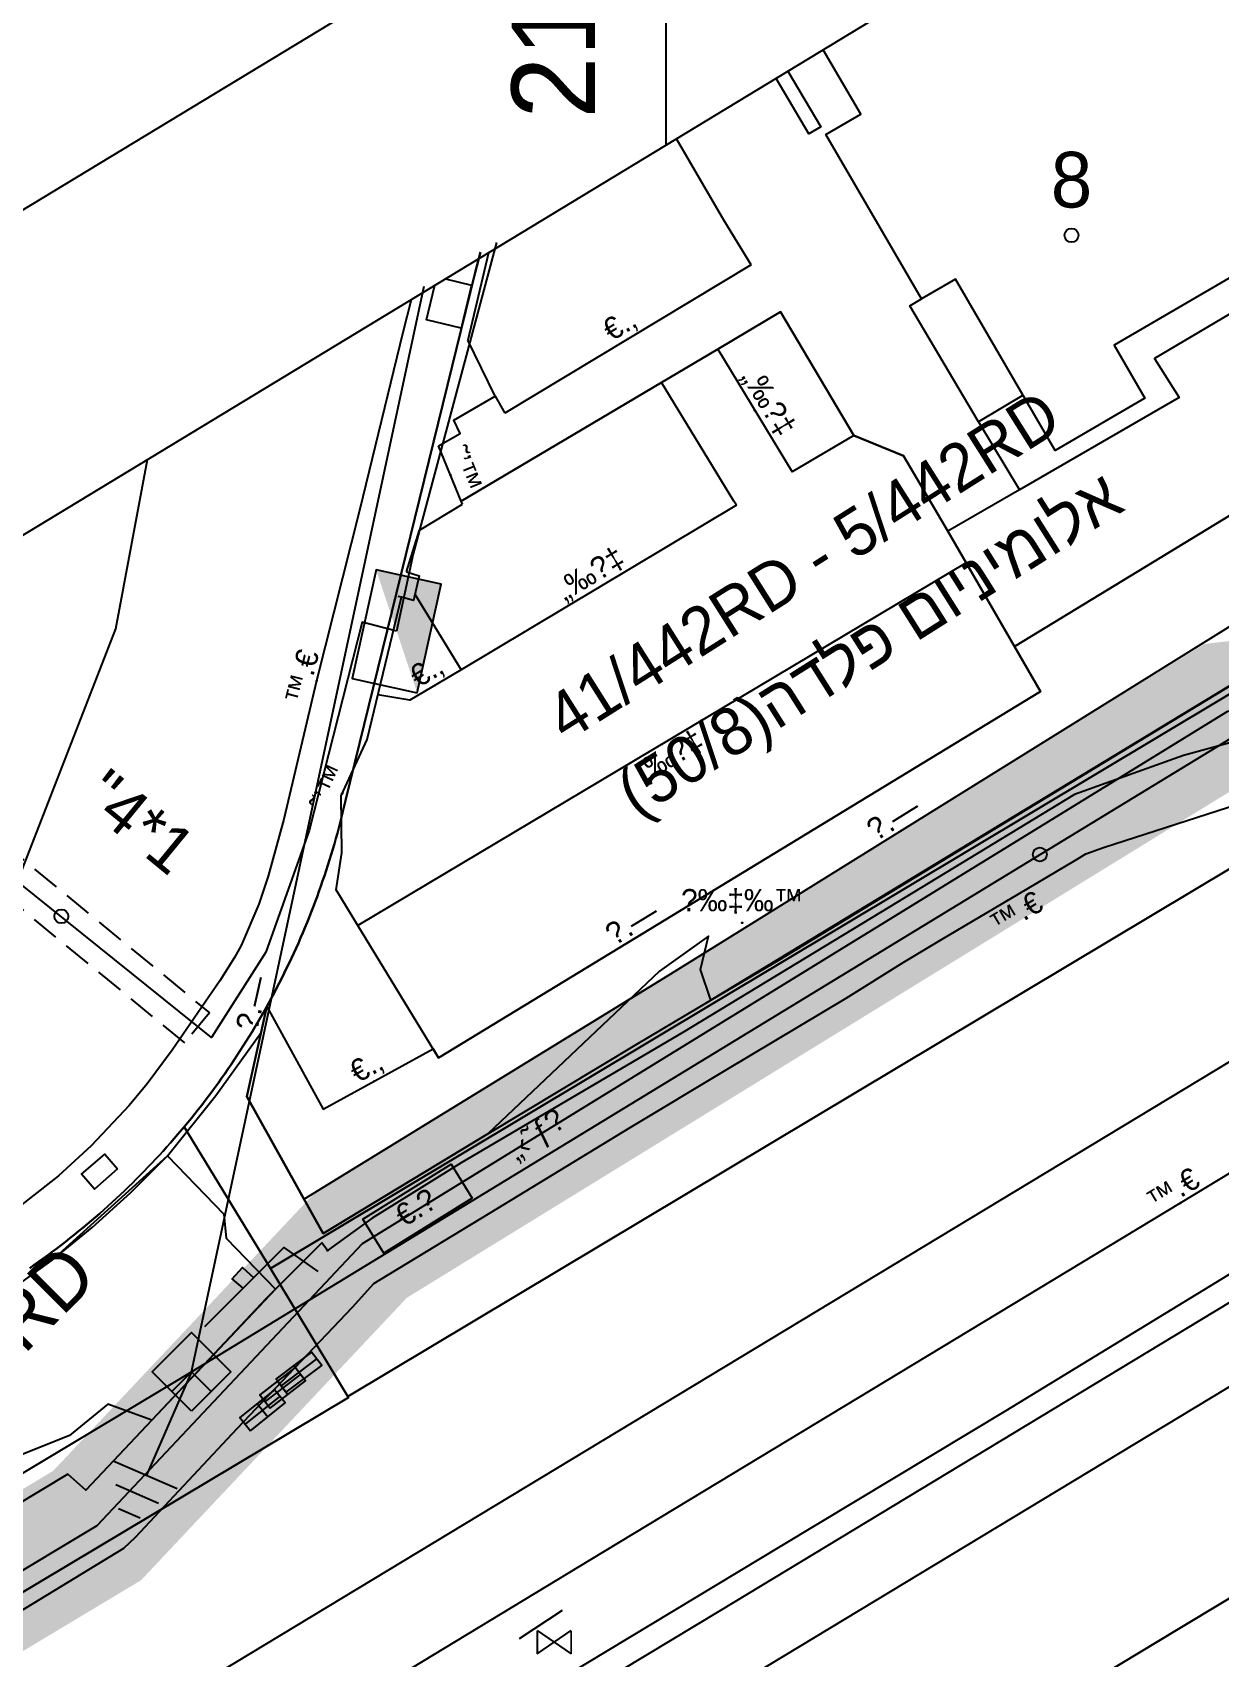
# Model space of a CAD drawing. Header units: metres. Extents: x 218299 to 220222, y 572714 to 574340.
# Drawn here: x 219477.2 to 219519.9, y 574087.9 to 574146.3 of the extents above; entities that cross this region are included whole.
import ezdxf
from ezdxf.enums import TextEntityAlignment as Align

# ---------------------------------------------------------------- set-up
doc = ezdxf.new("R2010")
doc.units = ezdxf.units.M
doc.header["$MEASUREMENT"] = 0
doc.linetypes.add('DASH15', pattern=[1.5, 1, -0.5])
for name, color, linetype in [('1201', 7, 'Continuous'), ('1202', 7, 'Continuous'), ('1601', 44, 'LANDBORDER'), ('1602', 44, 'Continuous'), ('1603', 44, 'Continuous'), ('6011', 10, 'Continuous'), ('6082', 1, 'CABLEUNDPROPOSE03'), ('6151', 102, 'CABLEUNDEXIST03'), ('6261', 7, 'Continuous'), ('6371', 7, 'Continuous'), ('6522', 1, 'Continuous'), ('6561', 7, 'Continuous'), ('6701', 7, 'DASH15'), ('6902', 1, 'Continuous'), ('6916', 7, 'Continuous'), ('A_POINTS', 2, 'Continuous'), ('M2200', 253, 'Continuous'), ('M2211', 253, 'Continuous'), ('M2401', 7, 'Continuous'), ('M2404', 7, 'Continuous'), ('M2407', 253, 'Continuous'), ('M2408', 253, 'Continuous'), ('M2420', 253, 'Continuous'), ('M2430', 253, 'Continuous'), ('m2511', 253, 'Continuous'), ('M2601', 253, 'Continuous'), ('M2602', 253, 'Continuous'), ('M2605', 253, 'Continuous'), ('M2612', 253, 'Continuous'), ('M2802', 253, 'Continuous'), ('M2809', 253, 'Continuous'), ('M4609', 253, 'Continuous'), ('M4903', 253, 'Continuous'), ('M5250', 253, 'Continuous'), ('PLTMarker', 51, 'Continuous')]:
    doc.layers.add(name, color=color, linetype=linetype)
doc.styles.add('HEBTXT', font='HEBTXT')
doc.styles.add('MAVAT_HEBTXT', font='HEBTXT')
doc.linetypes.add('CABLEUNDEXIST03', pattern='A,3.5,[222,elecad.shx,S=0.01,R=0,X=0,Y=0],1.5', length=5)
doc.linetypes.add('CABLEUNDPROPOSE03', pattern='A,2,[222,elecad.shx,S=0.01,R=0,X=0,Y=0],2,-1', length=5)
doc.linetypes.add('LANDBORDER', pattern='A,6.25,[208,elecad.shx,S=0.02,R=0,X=-0.6,Y=0],12.5,[208,elecad.shx,S=0.02,R=180,X=0.6,Y=0],6.25', length=25)

# ---------------------------------------------------------------- blocks, each defined once
blk = doc.blocks.new('6261')
blk.add_lwpolyline([(-2, -1.2), (2, -1.2), (2, 1.2), (-2, 1.2)], close=True)
at = {"color": 0}
blk.add_solid([(2, 1.2), (-2, -1.2), (2, -1.2)], dxfattribs=at)
at = {"color": 0, "style": 'HEBTXT'}
blk.add_attdef('PIL_NAME', (2.689, 2.418), '', height=1.7, dxfattribs=at)
at = {"style": 'HEBTXT'}
blk.add_attdef('CAMUT_MONIM', (2.489, 0.218), '', height=1.7, dxfattribs=at)
at = {"color": 0, "style": 'HEBTXT', "flags": 1}
for tag, p in [('TYPE', (2.585, -1.773)), ('MAP_TYPE', (2.689, -3.782))]:
    blk.add_attdef(tag, p, '', height=1.7, dxfattribs=at)
blk = doc.blocks.new('6902')
at = {"layer": 'A_POINTS'}
blk.add_circle((0, 0), 0.25, dxfattribs=at)
at = {"color": 0, "style": 'HEBTXT', "flags": 1}
blk.add_attdef('CODE', (-2.918, 6.399), '', height=1.7, dxfattribs=at)
at = {"color": 0, "style": 'HEBTXT'}
for tag, p in [('PATH', (0.169, 4.708)), ('HTCH', (0.169, 2.708))]:
    blk.add_attdef(tag, text='', height=1.7, dxfattribs=at).set_placement(p, align=Align.MIDDLE_CENTER)
blk = doc.blocks.new('6522')
at = {"color": 0}
for points in [[(0.707, 0.707), (3.55, 3.55), (4.778, 2.689)], [(2.084, 2.082), (1.693, 2.422), (2.067, 2.83), (2.465, 2.465)]]:
    blk.add_lwpolyline(points, dxfattribs=at)
blk.add_solid([(2.083, 2.083), (1.693, 2.422), (2.465, 2.465), (2.067, 2.83)], dxfattribs=at)
at = {"color": 0, "style": 'HEBTXT'}
blk.add_attdef('PLACE', (4.757, 3.899), '', height=1.7, dxfattribs=at)
blk = doc.blocks.new('6371')
at = {"color": 0}
for points in [[(-1, -1), (-1, 1), (1, 1), (1, -1)], [(-1, -1), (-1, 0), (0, 0), (0, -1)]]:
    blk.add_lwpolyline(points, close=True, dxfattribs=at)
blk.add_solid([(-1, -1), (1, -1), (-1, 1), (1, 1)], dxfattribs=at)
at = {"color": 0, "style": 'HEBTXT'}
blk.add_attdef('POLE_NUM', (2, 2), '', height=2, dxfattribs=at)
at = {"color": 0, "style": 'HEBTXT', "flags": 1}
blk.add_attdef('MAP_TYPE', (2.062, -0.532), '', height=2, dxfattribs=at)
blk = doc.blocks.new('6561')
at = {"color": 0}
blk.add_line((0, 0), (-1.62, -3.72), dxfattribs=at)
at = {"color": 0, "flags": 128}
for points in [[(-2.812, -3.202), (-0.519, -4.199)], [(-2.718, -4.061), (-1.185, -4.727)], [(-2.624, -4.919), (-1.851, -5.255)]]:
    blk.add_lwpolyline(points, dxfattribs=at)
at = {"color": 0, "style": 'HEBTXT'}
for tag, p in [('TYPE', (1.691, -1.644)), ('DESC', (1.691, -4.209))]:
    blk.add_attdef(tag, p, '', height=1.5, dxfattribs=at)
blk = doc.blocks.new('1603')
at = {"layer": 'A_POINTS'}
blk.add_circle((0, 0), 0.25, dxfattribs=at)
at = {"color": 0, "style": 'HEBTXT'}
blk.add_attdef('PARCEL_NUM', text='', height=2, dxfattribs=at).set_placement((0, 1), align=Align.CENTER)
at = {"color": 0, "style": 'HEBTXT', "flags": 1}
blk.add_attdef('LOT_NUM', text='', height=2, dxfattribs=at).set_placement((0, -2.5), align=Align.CENTER)
blk = doc.blocks.new('6916')
at = {"layer": 'A_POINTS'}
blk.add_circle((0, 0), 0.25, dxfattribs=at)
at = {"color": 0, "style": 'HEBTXT'}
for tag, p in [('HTCH', (0.006, 3.527)), ('PIPE', (0.049, 1.33))]:
    blk.add_attdef(tag, text='', height=1.7, dxfattribs=at).set_placement(p, align=Align.MIDDLE_CENTER)
blk = doc.blocks.new('M2802')
blk.add_circle((0, 0), 0.025)
at = {"style": 'MAVAT_HEBTXT'}
blk.add_attdef('NAME', text='', height=0.8, dxfattribs=at).set_placement((0, 1.59), align=Align.MIDDLE)
blk = doc.blocks.new('M2404')
blk.add_circle((0, 0), 0.025)
at = {"style": 'MAVAT_HEBTXT'}
blk.add_attdef('NAME', text='', height=0.8, dxfattribs=at).set_placement((0, 1.59), align=Align.MIDDLE)
blk = doc.blocks.new('M2211')
blk.add_circle((0, 0), 0.025)
at = {"style": 'MAVAT_HEBTXT'}
blk.add_attdef('NAME', text='', height=0.8, dxfattribs=at).set_placement((0, 1.59), align=Align.MIDDLE)
blk = doc.blocks.new('M2408')
blk.add_circle((0, 0), 0.025)
at = {"style": 'MAVAT_HEBTXT'}
blk.add_attdef('NAME', text='', height=0.8, dxfattribs=at).set_placement((0, 1.59), align=Align.MIDDLE)
blk = doc.blocks.new('M2430')
blk.add_circle((0, 0), 0.025)
at = {"style": 'MAVAT_HEBTXT'}
blk.add_attdef('NAME', text='', height=0.8, dxfattribs=at).set_placement((0, 1.25), align=Align.MIDDLE)
blk = doc.blocks.new('M2602')
blk.add_circle((0, 0), 0.025)
at = {"style": 'MAVAT_HEBTXT'}
blk.add_attdef('NAME', text='', height=0.8, dxfattribs=at).set_placement((0, 1.59), align=Align.MIDDLE)
blk = doc.blocks.new('M2605')
blk.add_circle((0, 0), 0.025)
at = {"style": 'MAVAT_HEBTXT'}
blk.add_attdef('NAME', text='', height=0.8, dxfattribs=at).set_placement((0, 1.59), align=Align.MIDDLE)
blk = doc.blocks.new('M2612')
blk.add_circle((0, 0), 0.025)
at = {"style": 'MAVAT_HEBTXT'}
blk.add_attdef('NAME', text='', height=0.8, dxfattribs=at).set_placement((0, 1.59), align=Align.MIDDLE)
blk = doc.blocks.new('M4903')
blk.add_lwpolyline([(-1.6, -0.59), (1.6, -0.59), (1.6, 0.62), (-1.6, 0.62)], close=True)
for points in [[(-1.57, 0), (1.57, 0)], [(0, 0.62), (0, -0.59)]]:
    blk.add_lwpolyline(points)
at = {"style": 'MAVAT_HEBTXT', "flags": 1}
for tag, p in [('MARK', (0, 1.87)), ('IL', (0, -6.97))]:
    blk.add_attdef(tag, text='', height=0.8, dxfattribs=at).set_placement(p, align=Align.MIDDLE)
at = {"style": 'MAVAT_HEBTXT'}
for tag, p in [('HEIGHT', (0, -1.84)), ('NAME', (0, -4.41))]:
    blk.add_attdef(tag, text='', height=0.8, dxfattribs=at).set_placement(p, align=Align.MIDDLE)
blk = doc.blocks.new('M4609')
at = {"const_width": 0.134}
for points in [[(-1.22, -0.84), (-1.22, 0.84)], [(1.22, -0.84), (1.22, 0.84)]]:
    blk.add_lwpolyline(points, dxfattribs=at)
for points in [[(-1.22, -0.84), (1.22, 0.84)], [(-1.22, 0.84), (1.22, -0.84)]]:
    blk.add_lwpolyline(points)
at = {"style": 'MAVAT_HEBTXT', "flags": 1}
for tag, p in [('MARK', (0, 2.8)), ('HEIGHT', (0, -2.8)), ('NAME', (0, -5.37)), ('DIAMETER', (0, -7.94))]:
    blk.add_attdef(tag, text='', height=0.8, dxfattribs=at).set_placement(p, align=Align.MIDDLE)
blk = doc.blocks.new('111')
at = {"layer": 'M2200'}
blk.add_polyline3d([(219521.826, 574155.516, 595.04), (219527.504, 574145.757, 595.04), (219525.71, 574144.713, 595.49), (219528.563, 574139.81, 595.49), (219522.577, 574136.328, 595.49), (219521.485, 574138.204, 595.49), (219516.114, 574135.079, 595.49), (219517.225, 574133.171, 595.49), (219513.995, 574131.292, 595.49), (219510.41, 574137.455, 595.49), (219509.182, 574136.741, 595.04), (219505.742, 574142.656, 595.04), (219506.999, 574143.387, 595.49), (219505.649, 574145.707, 595.49)], dxfattribs=at)
at = {"layer": 'M2211'}
blk.add_polyline3d([(219493.018, 574104.399, 588.927), (219489.845, 574102.42, 588.927), (219489.084, 574103.641, 588.927), (219492.257, 574105.62, 588.927), (219493.018, 574104.399, 588.927)], close=True, dxfattribs=at)
at = {"layer": 'M2401'}
for points in [[(219490.82, 574136.715, 593.13), (219490.524, 574135.539, 593.13), (219488.974, 574129.175, 593.13), (219487.422, 574123.009, 593.13), (219486.242, 574118.029, 593.13), (219485.681, 574115.976, 593.13), (219485.337, 574114.968, 593.13), (219484.705, 574113.488, 593.13), (219484.469, 574113.052, 593.13), (219483.934, 574112.222, 593.13), (219482.227, 574109.72, 593.13), (219481.32, 574108.507, 593.13), (219480.681, 574107.737, 593.13), (219479.305, 574106.282, 593.13), (219478.13, 574105.197, 593.13), (219476.462, 574103.901, 593.13)], [(219468.678, 574084.718, 593.13), (219476.985, 574089.673, 593.13), (219480.482, 574091.806, 593.13), (219480.907, 574092.211, 593.13), (219484.565, 574096.11, 593.13), (219488.71, 574100.48, 593.13), (219489.485, 574101.329, 593.13), (219489.691, 574101.466, 593.13), (219493.669, 574103.871, 593.13), (219498.698, 574106.94, 593.13), (219502.16, 574109.011, 593.13), (219506.471, 574111.59, 593.13), (219508.526, 574112.871, 593.13), (219509.899, 574113.698, 593.13), (219512.657, 574115.333, 593.13), (219514.725, 574116.559, 593.13), (219515.098, 574116.79, 593.13), (219515.734, 574117.017, 593.13), (219520.599, 574118.58, 593.13)], [(219535.17, 574161.988, 590.827), (219524.242, 574155.441, 590.827), (219525.793, 574152.853, 590.827), (219524.925, 574152.332, 590.827), (219529.08, 574145.397, 590.827), (219527.168, 574144.251, 590.827), (219527.352, 574143.945, 590.827), (219528.618, 574141.785, 590.827), (219528.519, 574139.101, 590.827), (219521.947, 574135.219, 590.827), (219521.053, 574136.666, 590.827), (219517.57, 574134.594, 590.827), (219518.46, 574133.197, 590.827), (219512.713, 574129.881, 590.827), (219510.134, 574128.393, 590.827)], [(219564.899, 574116.928, 595.067), (219545.757, 574105.438, 595.067), (219541.724, 574103.016, 595.067), (219526.639, 574093.834, 595.067), (219518.422, 574088.893, 595.067), (219512.849, 574085.542, 595.067), (219511.761, 574084.889, 595.067), (219508.491, 574082.922, 595.067), (219504.392, 574080.458, 595.067), (219479.455, 574065.399, 595.067), (219479.108, 574065.19, 595.067), (219476.149, 574063.404, 595.067), (219476.084, 574063.36, 595.067), (219474.659, 574062.4, 595.067), (219474.067, 574061.868, 595.067), (219473.164, 574060.516, 595.067), (219472.954, 574060.12, 595.067), (219472.862, 574059.911, 595.067), (219472.211, 574057.953, 595.067), (219472.012, 574057.008, 595.067), (219471.869, 574055.118, 595.067), (219471.967, 574053.393, 595.067)], [(219513.465, 574122.62, 590.722), (219510.796, 574127.247, 590.722), (219510.134, 574128.393, 590.722), (219508.538, 574131.097, 590.722), (219506.75, 574131.836, 590.722), (219508.538, 574131.097, 590.722), (219506.75, 574131.836, 590.722), (219504.116, 574136.284, 590.722), (219501.851, 574134.94, 590.722), (219499.825, 574133.738, 590.722), (219492.622, 574129.463, 590.722)], [(219568.2, 574129.798, 589.108), (219543.962, 574114.932, 589.108), (219519.709, 574100.311, 589.108), (219501.954, 574089.571, 589.108), (219481.333, 574077.15, 589.108), (219474.677, 574073.071, 589.108), (219469.278, 574071.441, 589.108), (219469.023, 574071.525, 589.108), (219468.862, 574071.653, 589.108), (219468.79, 574072.043, 589.108), (219469.007, 574072.687, 589.108), (219469.393, 574073.291, 589.108), (219471.524, 574075.463, 589.108), (219472.431, 574076.351, 589.108), (219472.457, 574076.377, 589.108), (219472.997, 574076.731, 589.108), (219484.304, 574083.543, 589.108), (219497.322, 574091.428, 589.108), (219518.508, 574104.226, 589.108), (219541.503, 574118.147, 589.108), (219551.428, 574124.188, 589.108), (219566.208, 574133.073, 589.108)]]:
    blk.add_polyline3d(points, dxfattribs=at)
at = {"layer": 'M2404'}
for points in [[(219490.82, 574136.715, 593.13), (219490.524, 574135.539, 593.13), (219488.974, 574129.175, 593.13), (219487.422, 574123.009, 593.13), (219486.242, 574118.029, 593.13), (219485.681, 574115.976, 593.13), (219485.337, 574114.968, 593.13), (219484.705, 574113.488, 593.13), (219484.469, 574113.052, 593.13), (219483.934, 574112.222, 593.13), (219482.227, 574109.72, 593.13), (219481.32, 574108.507, 593.13), (219480.681, 574107.737, 593.13), (219479.305, 574106.282, 593.13), (219478.13, 574105.197, 593.13), (219476.462, 574103.901, 593.13)], [(219468.678, 574084.718, 593.13), (219476.985, 574089.673, 593.13), (219480.482, 574091.806, 593.13), (219480.907, 574092.211, 593.13), (219484.565, 574096.11, 593.13), (219488.71, 574100.48, 593.13), (219489.485, 574101.329, 593.13), (219489.691, 574101.466, 593.13), (219493.669, 574103.871, 593.13), (219498.698, 574106.94, 593.13), (219502.16, 574109.011, 593.13), (219506.471, 574111.59, 593.13), (219508.526, 574112.871, 593.13), (219509.899, 574113.698, 593.13), (219512.657, 574115.333, 593.13), (219514.725, 574116.559, 593.13), (219515.098, 574116.79, 593.13), (219515.734, 574117.017, 593.13), (219520.599, 574118.58, 593.13)], [(219535.17, 574161.988, 590.827), (219524.242, 574155.441, 590.827), (219525.793, 574152.853, 590.827), (219524.925, 574152.332, 590.827), (219529.08, 574145.397, 590.827), (219527.168, 574144.251, 590.827), (219527.352, 574143.945, 590.827), (219528.618, 574141.785, 590.827), (219528.519, 574139.101, 590.827), (219521.947, 574135.219, 590.827), (219521.053, 574136.666, 590.827), (219517.57, 574134.594, 590.827), (219518.46, 574133.197, 590.827), (219512.713, 574129.881, 590.827), (219510.134, 574128.393, 590.827)], [(219471.967, 574053.393, 593.529), (219471.869, 574055.118, 593.529), (219472.012, 574057.008, 593.529), (219472.211, 574057.953, 593.529), (219472.862, 574059.911, 593.529), (219472.954, 574060.12, 593.529), (219473.164, 574060.516, 593.529), (219474.067, 574061.868, 593.529), (219474.659, 574062.4, 593.529), (219476.084, 574063.36, 593.529), (219476.149, 574063.404, 593.529), (219479.108, 574065.19, 593.529), (219479.455, 574065.399, 593.529), (219504.392, 574080.458, 593.529), (219508.491, 574082.922, 593.529), (219511.761, 574084.889, 593.529), (219512.849, 574085.542, 593.529), (219518.422, 574088.893, 593.529), (219526.639, 574093.834, 593.529), (219541.724, 574103.016, 593.529), (219545.757, 574105.438, 593.529), (219564.899, 574116.928, 593.529)], [(219492.622, 574129.463, 590.727), (219499.825, 574133.738, 590.727), (219501.851, 574134.94, 590.727), (219504.116, 574136.284, 590.727), (219506.75, 574131.836, 590.727), (219508.538, 574131.097, 590.727), (219506.75, 574131.836, 590.727), (219508.538, 574131.097, 590.727), (219510.134, 574128.393, 590.727), (219510.796, 574127.247, 590.727), (219513.465, 574122.62, 590.727)], [(219568.2, 574129.798, 589.033), (219543.962, 574114.932, 589.033), (219519.709, 574100.311, 589.033), (219501.954, 574089.571, 589.033), (219481.333, 574077.15, 589.033), (219474.677, 574073.071, 589.033), (219469.278, 574071.441, 589.033), (219469.023, 574071.525, 589.033), (219468.862, 574071.653, 589.033), (219468.79, 574072.043, 589.033), (219469.007, 574072.687, 589.033), (219469.393, 574073.291, 589.033), (219471.524, 574075.463, 589.033), (219472.431, 574076.351, 589.033), (219472.457, 574076.377, 589.033), (219472.997, 574076.731, 589.033), (219484.304, 574083.543, 589.033), (219497.322, 574091.428, 589.033), (219518.508, 574104.226, 589.033), (219541.503, 574118.147, 589.033), (219551.428, 574124.188, 589.033), (219566.208, 574133.073, 589.033)]]:
    blk.add_polyline3d(points, dxfattribs=at)
at = {"layer": 'M2407'}
for points in [[(219503.052, 574137.964, 590.666), (219502.071, 574139.576, 590.666)], [(219511.234, 574132.323, 590.49), (219512.713, 574129.881, 590.49)]]:
    blk.add_polyline3d(points, dxfattribs=at)
at = {"layer": 'M2408'}
for points in [[(219554.217, 574141.39, 588.785), (219551.614, 574139.866, 588.785), (219552.842, 574137.836, 588.785), (219538.022, 574128.842, 588.785), (219529.331, 574123.547, 588.785), (219522.864, 574121.485, 588.785), (219518.611, 574120.32, 588.785), (219514.694, 574118.919, 588.785), (219507.712, 574114.672, 588.785), (219500.602, 574110.357, 588.785), (219492.621, 574105.672, 588.785), (219489.417, 574103.681, 588.785), (219487.811, 574102.512, 588.785), (219487.605, 574102.798, 588.785), (219485.943, 574101.122, 588.785), (219485.609, 574100.786, 588.785), (219481.49, 574096.409, 588.785), (219479.122, 574093.892, 588.785), (219478.466, 574094.478, 588.785), (219470.558, 574089.713, 588.785), (219468.89, 574093.122, 588.785), (219468.989, 574093.17, 588.785), (219468.847, 574093.544, 588.785), (219469.135, 574093.716, 588.785)], [(219482.051, 574105.926, 588.177), (219483.799, 574108.095, 588.177), (219485.423, 574110.358, 588.177)]]:
    blk.add_polyline3d(points, dxfattribs=at)
at = {"layer": 'M2420'}
for points in [[(219269.5, 573961.12), (219289.529, 573970.985), (219308.394, 573982.007), (219313.709, 573985.471), (219375.059, 574021.492), (219442.049, 574062.93), (219453.2, 574069.582), (219466.311, 574076.718), (219568.204, 574138.273), (219580.156, 574145.612), (219595.255, 574153.366), (219695.469, 574214.527), (219702.903, 574218.819)], [(219277.3, 573946.38), (219296.25, 573958.952), (219314.339, 573973.014), (219319.452, 573976.38), (219380.511, 574012.609), (219447.317, 574054.359), (219459.053, 574061.55), (219471.289, 574068.042), (219573.396, 574129.726), (219586.187, 574137.537), (219600.145, 574144.634), (219701.809, 574206.914), (219707.996, 574210.42)], [(219387.876, 574074.293), (219404.3, 574073.81), (219417.7, 574077.81), (219439.91, 574088.62), (219452.2, 574097.88), (219463.7, 574104.81), (219475.2, 574114.31), (219476.5, 574115.38), (219480.2, 574124.88), (219481.338, 574130.965)]]:
    blk.add_lwpolyline(points, dxfattribs=at)
at = {"layer": 'M2430'}
for points in [[(219501.851, 574134.94, 590.52), (219504.527, 574130.52, 590.425)], [(219502.524, 574129.322, 590.287), (219502.48, 574129.394, 590.287), (219502.436, 574129.466, 590.288), (219499.825, 574133.738, 590.335)], [(219506.75, 574131.836, 590.472), (219504.527, 574130.52, 590.425)], [(219502.524, 574129.322, 590.287), (219492.62, 574123.398, 589.602)], [(219510.796, 574127.247, 590.577), (219488.906, 574114.21, 589.302)]]:
    blk.add_polyline3d(points, dxfattribs=at)
at = {"layer": 'm2511'}
blk.add_polyline3d([(219475.122, 574074.315, 587.087), (219491.648, 574084.371, 587.087), (219504.158, 574091.905, 587.087), (219512.229, 574096.76, 587.087), (219520.697, 574101.935, 587.087), (219532.315, 574108.868, 587.087), (219548.522, 574118.627, 587.087), (219556.615, 574123.514, 587.087), (219566.021, 574130.849, 587.087)], dxfattribs=at)
at = {"layer": 'M2601'}
for points in [[(219489.237, 574120.898, 590.727), (219490.479, 574126.01, 590.727)], [(219467.893, 574096.254, 588.066), (219467.893, 574096.254, 588.066), (219472.85, 574098.955, 588.216), (219472.85, 574098.955, 588.216), (219476.395, 574101.074, 588.366), (219476.395, 574101.074, 588.366), (219477.902, 574102.169, 588.53), (219477.902, 574102.169, 588.53), (219479.351, 574103.346, 588.672), (219480.736, 574104.6, 588.793), (219482.051, 574105.926, 588.891)], [(219496.26, 574089.568, 587.811), (219494.703, 574088.555, 587.811)]]:
    blk.add_polyline3d(points, dxfattribs=at)
at = {"layer": 'M2602'}
for points in [[(219504.374, 574144.934, 591.702), (219505.557, 574142.93, 591.702), (219505.13, 574142.677, 591.702), (219503.95, 574144.676, 591.702)], [(219502.071, 574139.576, 591.252), (219500.365, 574142.503, 591.252)], [(219493.607, 574138.405, 590.38), (219492.857, 574135.259, 590.202)], [(219503.052, 574137.964, 590.802), (219503.052, 574137.964, 590.802), (219494.196, 574132.638, 590.055)], [(219491.809, 574131.458, 591.402), (219492.587, 574131.898, 591.402), (219492.36, 574132.386, 591.402), (219493.851, 574133.24, 591.402), (219492.857, 574135.259, 591.402), (219492.857, 574135.259, 591.402)], [(219493.851, 574133.24, 591.402), (219494.196, 574132.638, 591.402)], [(219490.658, 574126.923, 591.402), (219490.658, 574126.923, 591.402), (219491.118, 574128.431, 591.402), (219492.666, 574129.355, 591.402)], [(219490.658, 574126.923, 590.727), (219491.116, 574126.784, 590.727), (219490.904, 574125.899, 590.727), (219490.479, 574126.01, 590.727), (219490.352, 574126.043, 590.727)], [(219490.958, 574126.124, 589.677), (219492.62, 574123.398, 589.602), (219492.62, 574123.398, 589.602), (219490.778, 574122.311, 589.602), (219489.628, 574122.508, 589.602)], [(219485.632, 574111.289, 589.902), (219485.632, 574111.289, 589.902), (219487.656, 574107.597, 589.902), (219487.656, 574107.597, 589.902), (219491.61, 574109.765, 589.902), (219491.61, 574109.765, 589.902)]]:
    blk.add_polyline3d(points, dxfattribs=at)
at = {"layer": 'M2605'}
for points in [[(219485.632, 574111.289, 588.662), (219484.905, 574108.054, 588.662), (219487.653, 574103.134, 587.012), (219493.582, 574106.708, 587.012), (219498.944, 574109.941, 587.012), (219501.608, 574111.515, 587.17), (219504.025, 574112.942, 587.312), (219530.297, 574128.899, 588.255), (219531.097, 574129.386, 588.284), (219533.279, 574130.711, 588.362), (219548.022, 574139.514, 588.962), (219541.541, 574151.354, 589.262)], [(219541.323, 574141.741, 590.502), (219527.827, 574133.543, 590.502), (219512.526, 574124.247, 590.502)], [(219512.842, 574133.275, 591.552), (219511.234, 574132.323, 591.552), (219511.234, 574132.323, 591.552), (219508.764, 574136.494, 591.552), (219509.182, 574136.741, 591.552)], [(219529.888, 574130.933, 589.6), (219500.058, 574112.401, 589), (219486.968, 574104.362, 588.708)], [(219513.465, 574122.62, 590.486), (219491.805, 574109.445, 589.302), (219488.906, 574114.21, 589.125), (219488.13, 574115.487, 589.077), (219488.329, 574116.817, 589.077)]]:
    blk.add_polyline3d(points, dxfattribs=at)
at = {"layer": 'M2612'}
for points in [[(219492.666, 574129.355, 591.402), (219492.622, 574129.463, 591.402), (219491.809, 574131.458, 591.402)], [(219488.329, 574116.817, 590.727), (219488.329, 574116.817, 590.727), (219488.329, 574116.817, 590.727), (219488.303, 574118.87, 590.727), (219489.237, 574120.898, 590.727)]]:
    blk.add_polyline3d(points, dxfattribs=at)
at = {"layer": 'M2802'}
for points in [[(219491.805, 574109.445, 589.302), (219513.465, 574122.62, 590.486), (219512.526, 574124.247, 590.502), (219527.827, 574133.543, 590.502), (219529.888, 574130.933, 589.6), (219529.888, 574130.933, 589.6), (219531.097, 574129.386, 588.284), (219501.608, 574111.515, 587.17), (219501.233, 574112.62, 588.37), (219501.517, 574113.824, 588.97), (219499.762, 574112.567, 588.97), (219493.582, 574106.708, 587.012), (219487.653, 574103.134, 587.012), (219484.905, 574108.054, 588.662), (219485.632, 574111.289, 588.662), (219487.656, 574107.597, 588.512), (219491.61, 574109.765, 589.3)], [(219482.051, 574105.926, 587.991), (219484.084, 574103.824, 587.391), (219484.168, 574102.964, 587.241), (219485.943, 574101.122, 586.527), (219481.49, 574096.409, 586.432), (219479.906, 574096.986, 586.432), (219478.534, 574095.86, 586.432), (219475.439, 574094.623, 586.282), (219474.955, 574094.335, 586.282), (219474.585, 574093.385, 586.282), (219474.159, 574093.025, 586.282), (219472.805, 574092.325, 586.282), (219472.016, 574092.251, 586.282), (219469.826, 574092.97, 586.432), (219469.135, 574093.716, 586.432), (219467.893, 574096.254, 587.052), (219472.85, 574098.955, 587.427), (219476.395, 574101.074, 587.652), (219477.902, 574102.169, 587.652)]]:
    blk.add_polyline3d(points, close=True, dxfattribs=at)
at = {"layer": 'M2809'}
blk.add_polyline3d([(219568.2, 574129.798, 589.033), (219543.962, 574114.932, 587.983), (219519.709, 574100.311, 587.383), (219501.954, 574089.571, 586.858), (219481.333, 574077.15, 586.258), (219474.677, 574073.071, 586.033), (219474.677, 574073.071, 586.033), (219469.278, 574071.441, 585.958), (219469.023, 574071.525, 585.958), (219468.862, 574071.653, 585.958), (219468.79, 574072.043, 585.958), (219469.007, 574072.687, 586.033), (219469.393, 574073.291, 586.033), (219471.524, 574075.463, 586.033), (219472.431, 574076.351, 586.106), (219472.457, 574076.377, 586.108), (219472.997, 574076.731, 586.183), (219484.304, 574083.543, 586.408), (219497.322, 574091.428, 586.858), (219518.508, 574104.226, 587.458), (219541.503, 574118.147, 588.208), (219551.428, 574124.188, 588.508), (219566.208, 574133.073, 588.958)], dxfattribs=at)
at = {"layer": 'M5250'}
for points in [[(219492.998, 574137.236, 589.936), (219492.624, 574135.693, 589.936), (219491.376, 574135.996, 589.936), (219491.676, 574137.234, 589.936)], [(219492.056, 574137.464, 589.936), (219492.998, 574137.236, 589.936)], [(219480.258, 574105.451, 587.915), (219479.424, 574104.729, 587.915), (219478.964, 574105.26, 587.915), (219479.798, 574105.982, 587.915), (219480.258, 574105.451, 587.915)]]:
    blk.add_polyline3d(points, dxfattribs=at)
at = {"layer": 'M2211'}
ref = blk.add_blockref('M2211', (219491.409, 574103.395), dxfattribs=dict(at, xscale=0.5, yscale=0.5, zscale=0.5))
ref.add_attrib('NAME', '€.\x9a', dxfattribs={"layer": '0', "height": 0.8, "rotation": 31.94437, "style": 'MAVAT_HEBTXT'}).set_placement((219490.988, 574104.07), align=Align.MIDDLE)
at = {"layer": 'M2404'}
ref = blk.add_blockref('M2404', (219487.422, 574123.009), dxfattribs=dict(at, xscale=0.5, yscale=0.5, zscale=0.5))
ref.add_attrib('NAME', '™.€', dxfattribs={"layer": '0', "height": 0.8, "rotation": 75.87517, "style": 'MAVAT_HEBTXT'}).set_placement((219486.889, 574123.143), align=Align.MIDDLE)
ref = blk.add_blockref('M2404', (219512.299, 574115.121), dxfattribs=dict(at, xscale=0.5, yscale=0.5, zscale=0.5))
ref.add_attrib('NAME', '™.€', dxfattribs={"layer": '0', "height": 0.8, "rotation": 30.64837, "style": 'MAVAT_HEBTXT'}).set_placement((219512.58, 574114.647), align=Align.MIDDLE)
ref = blk.add_blockref('M2404', (219518.508, 574104.226), dxfattribs=dict(at, xscale=0.5, yscale=0.5, zscale=0.5))
ref.add_attrib('NAME', '™.€', dxfattribs={"layer": '0', "height": 0.8, "rotation": 31.19116, "style": 'MAVAT_HEBTXT'}).set_placement((219518.223, 574104.696), align=Align.MIDDLE)
at = {"layer": 'M2408'}
ref = blk.add_blockref('M2408', (219487.811, 574102.512), dxfattribs=dict(at, xscale=0.5, yscale=0.5, zscale=0.5))
ref.add_attrib('NAME', '„‹˜ƒ\x8e', dxfattribs={"layer": '0', "height": 0.8, "rotation": 36.04927, "style": 'MAVAT_HEBTXT'}).set_placement((219495.366, 574106.618), align=Align.MIDDLE)
at = {"layer": 'M2430'}
ref = blk.add_blockref('M2430', (219503.189, 574132.73), dxfattribs=dict(at, xscale=0.5, yscale=0.5, zscale=0.5))
ref.add_attrib('NAME', '„‰\x90‡', dxfattribs={"layer": '0', "height": 0.8, "rotation": 301.19734, "style": 'MAVAT_HEBTXT'}).set_placement((219503.66, 574133.015), align=Align.MIDDLE)
ref = blk.add_blockref('M2430', (219497.572, 574126.36), dxfattribs=dict(at, xscale=0.5, yscale=0.5, zscale=0.5))
ref.add_attrib('NAME', '„‰\x90‡', dxfattribs={"layer": '0', "height": 0.8, "rotation": 30.88768, "style": 'MAVAT_HEBTXT'}).set_placement((219497.29, 574126.832), align=Align.MIDDLE)
ref = blk.add_blockref('M2430', (219499.851, 574120.729), dxfattribs=dict(at, xscale=0.5, yscale=0.5, zscale=0.5))
ref.add_attrib('NAME', '„‰\x90‡', dxfattribs={"layer": '0', "height": 0.8, "rotation": 30.77679, "style": 'MAVAT_HEBTXT'}).set_placement((219500.132, 574120.256), align=Align.MIDDLE)
at = {"layer": 'M2602'}
ref = blk.add_blockref('M2602', (219498.624, 574135.301), dxfattribs=dict(at, xscale=0.5, yscale=0.5, zscale=0.5))
ref.add_attrib('NAME', '€.‚', dxfattribs={"layer": '0', "height": 0.8, "rotation": 31.02389, "style": 'MAVAT_HEBTXT'}).set_placement((219498.341, 574135.772), align=Align.MIDDLE)
ref = blk.add_blockref('M2602', (219491.678, 574122.842), dxfattribs=dict(at, xscale=0.5, yscale=0.5, zscale=0.5))
ref.add_attrib('NAME', '€.‚', dxfattribs={"layer": '0', "height": 0.8, "rotation": 31.02389, "style": 'MAVAT_HEBTXT'}).set_placement((219491.394, 574123.313), align=Align.MIDDLE)
ref = blk.add_blockref('M2602', (219489.491, 574108.603), dxfattribs=dict(at, xscale=0.5, yscale=0.5, zscale=0.5))
ref.add_attrib('NAME', '€.‚', dxfattribs={"layer": '0', "height": 0.8, "rotation": 28.72958, "style": 'MAVAT_HEBTXT'}).set_placement((219489.227, 574109.085), align=Align.MIDDLE)
at = {"layer": 'M2605'}
ref = blk.add_blockref('M2605', (219508.448, 574117.613), dxfattribs=dict(at, xscale=0.5, yscale=0.5, zscale=0.5))
ref.add_attrib('NAME', '\x9a.—', dxfattribs={"layer": '0', "height": 0.8, "rotation": 31.85035, "style": 'MAVAT_HEBTXT'}).set_placement((219508.158, 574118.081), align=Align.MIDDLE)
ref = blk.add_blockref('M2605', (219499.042, 574113.847), dxfattribs=dict(at, xscale=0.5, yscale=0.5, zscale=0.5))
ref.add_attrib('NAME', '\x9a.—', dxfattribs={"layer": '0', "height": 0.8, "rotation": 31.31209, "style": 'MAVAT_HEBTXT'}).set_placement((219498.756, 574114.316), align=Align.MIDDLE)
ref = blk.add_blockref('M2605', (219485.632, 574111.289), dxfattribs=dict(at, xscale=0.5, yscale=0.5, zscale=0.5))
ref.add_attrib('NAME', '\x9a.—', dxfattribs={"layer": '0', "height": 0.8, "rotation": 77.34353, "style": 'MAVAT_HEBTXT'}).set_placement((219485.095, 574111.41), align=Align.MIDDLE)
at = {"layer": 'M2612'}
ref = blk.add_blockref('M2612', (219492.237, 574130.407), dxfattribs=dict(at, xscale=0.5, yscale=0.5, zscale=0.5))
ref.add_attrib('NAME', '˜’™', dxfattribs={"layer": '0', "height": 0.8, "rotation": 292.17023, "style": 'MAVAT_HEBTXT'}).set_placement((219492.747, 574130.614), align=Align.MIDDLE)
ref = blk.add_blockref('M2612', (219488.341, 574118.952), dxfattribs=dict(at, xscale=0.5, yscale=0.5, zscale=0.5))
ref.add_attrib('NAME', '˜’™', dxfattribs={"layer": '0', "height": 0.8, "rotation": 65.26924, "style": 'MAVAT_HEBTXT'}).set_placement((219487.841, 574119.182), align=Align.MIDDLE)
at = {"layer": 'M2802'}
ref = blk.add_blockref('M2802', (219502.735, 574114.302, 589.002), dxfattribs=dict(at, xscale=0.5, yscale=0.5, zscale=0.5))
ref.add_attrib('NAME', '\x8d‰‡‰™', dxfattribs={"layer": '0', "height": 0.8, "style": 'MAVAT_HEBTXT'}).set_placement((219502.735, 574115.098, 589.002), align=Align.MIDDLE)
at = {"layer": 'M4609', "xscale": 0.5, "yscale": 0.5, "zscale": 0.5}
blk.add_blockref('M4609', (219495.971, 574088.425, 586.807), dxfattribs=at)
at = {"layer": 'M4903'}
for p, xscale, yscale, zscale, rotation in [((219486.791, 574098.134, 586.37), 0.5, 0.5, 0.5, 37.08668498467267), ((219486.206, 574097.569, 586.37), 0.5, 0.5, 0.5, 37.67845474364165), ((219485.477, 574096.767, 586.37), 0.4999999999999998, 0.4999999999999998, 0.4999999999999998, 38.70559110833172)]:
    blk.add_blockref('M4903', p, dxfattribs=dict(at, xscale=xscale, yscale=yscale, zscale=zscale, rotation=rotation))

msp = doc.modelspace()

# ---------------------------------------------------------------- linework, layer by layer
at = {"layer": '1201'}
msp.add_lwpolyline([(219500, 574142.2814), (219500, 574153.9762)], dxfattribs=at)
at = {"layer": '1202'}
for points in [[(218726.735, 572719.2942), (220113.8457, 573560.3928), (219685.6545, 574266.551), (218298.5438, 573425.4525)], [(218730.1009, 572733.03), (220100.1099, 573563.7586), (219682.2886, 574252.8152), (218312.2795, 573422.0866)]]:
    msp.add_lwpolyline(points, close=True, dxfattribs=at)
at = {"layer": '1601'}
for points in [[(219440.56, 574068.24), (219463.12, 574081.92), (219475.47, 574089.41), (219488.57, 574097.23), (219488.5464, 574097.269), (219549.3521, 574133.6355), (219568.0464, 574144.8134), (219594.519, 574161.2563), (219662.3289, 574201.9095), (219693.9316, 574221.0817), (219699.492, 574224.4439)], [(219493.3136, 574138.4194), (219493.13, 574137.69), (219488.46, 574118.7), (219488.4132, 574118.4972), (219488.3669, 574118.3026), (219488.3191, 574118.1084), (219488.27, 574117.9146), (219488.2194, 574117.7211), (219488.1675, 574117.5279), (219488.1142, 574117.3351), (219488.0595, 574117.1428), (219488.0035, 574116.9508), (219487.9461, 574116.7592), (219487.8873, 574116.568), (219487.8271, 574116.3773), (219487.7656, 574116.187), (219487.7027, 574115.9971), (219487.6385, 574115.8077), (219487.5729, 574115.6188), (219487.5059, 574115.4303), (219487.4376, 574115.2424), (219487.368, 574115.0549), (219487.297, 574114.8679), (219487.2247, 574114.6814), (219487.1511, 574114.4955), (219487.0761, 574114.31), (219486.9998, 574114.1252), (219486.9222, 574113.9408), (219486.8433, 574113.7571), (219486.7631, 574113.5739), (219486.6815, 574113.3913), (219486.5986, 574113.2092), (219486.5145, 574113.0278), (219486.429, 574112.847), (219486.3423, 574112.6668), (219486.2543, 574112.4872), (219486.1649, 574112.3082), (219486.0744, 574112.1299), (219485.9825, 574111.9523), (219485.8894, 574111.7753), (219485.795, 574111.599), (219485.6993, 574111.4233), (219485.6024, 574111.2484), (219485.5042, 574111.0741), (219485.4048, 574110.9006), (219485.3042, 574110.7277), (219485.2023, 574110.5556), (219485.0992, 574110.3843), (219484.9949, 574110.2136), (219484.8893, 574110.0437), (219484.7826, 574109.8746), (219484.6746, 574109.7063), (219484.5654, 574109.5387), (219484.4551, 574109.3719), (219484.3435, 574109.2059), (219484.2308, 574109.0407), (219484.1168, 574108.8763), (219484.0017, 574108.7128), (219483.8855, 574108.55), (219483.7681, 574108.3881), (219483.6495, 574108.2271), (219483.5297, 574108.0669), (219483.4089, 574107.9075), (219483.2869, 574107.7491), (219483.1637, 574107.5915), (219483.0395, 574107.4347), (219482.9141, 574107.2789), (219482.7876, 574107.124), (219482.66, 574106.97), (219485.7569, 574101.8661), (219488.5464, 574097.269), (219488.57, 574097.23), (219475.47, 574089.41)], [(219549.3521, 574133.6355), (219488.5464, 574097.269), (219485.7569, 574101.8661), (219482.66, 574106.97), (219482.7876, 574107.124), (219482.9141, 574107.2789), (219483.0395, 574107.4347), (219483.1637, 574107.5915), (219483.2869, 574107.7491), (219483.4089, 574107.9075), (219483.5297, 574108.0669), (219483.6495, 574108.2271), (219483.7681, 574108.3881), (219483.8855, 574108.55), (219484.0017, 574108.7128), (219484.1168, 574108.8763), (219484.2308, 574109.0407), (219484.3435, 574109.2059), (219484.4551, 574109.3719), (219484.5654, 574109.5387), (219484.6746, 574109.7063), (219484.7826, 574109.8746), (219484.8893, 574110.0437), (219484.9949, 574110.2136), (219485.0992, 574110.3843), (219485.2023, 574110.5556), (219485.3042, 574110.7277), (219485.4048, 574110.9006), (219485.5042, 574111.0741), (219485.6024, 574111.2484), (219485.6993, 574111.4233), (219485.795, 574111.599), (219485.8894, 574111.7753), (219485.9825, 574111.9523), (219486.0744, 574112.1299), (219486.1649, 574112.3082), (219486.2543, 574112.4872), (219486.3423, 574112.6668), (219486.429, 574112.847), (219486.5145, 574113.0278), (219486.5986, 574113.2092), (219486.6815, 574113.3913), (219486.7631, 574113.5739), (219486.8433, 574113.7571), (219486.9222, 574113.9408), (219486.9998, 574114.1252), (219487.0761, 574114.31), (219487.1511, 574114.4955), (219487.2247, 574114.6814), (219487.297, 574114.8679), (219487.368, 574115.0549), (219487.4376, 574115.2424), (219487.5059, 574115.4303), (219487.5729, 574115.6188), (219487.6385, 574115.8077), (219487.7027, 574115.9971), (219487.7656, 574116.187), (219487.8271, 574116.3773), (219487.8873, 574116.568), (219487.9461, 574116.7592), (219488.0035, 574116.9508), (219488.0595, 574117.1428), (219488.1142, 574117.3351), (219488.1675, 574117.5279), (219488.2194, 574117.7211), (219488.27, 574117.9146), (219488.3191, 574118.1084), (219488.3669, 574118.3026), (219488.4132, 574118.4972), (219488.46, 574118.7), (219493.13, 574137.69), (219493.3136, 574138.4194)]]:
    msp.add_lwpolyline(points, dxfattribs=at)
at = {"layer": '1602'}
for points in [[(219440.56, 574068.24), (219463.12, 574081.92), (219475.47, 574089.41), (219488.57, 574097.23), (219488.5464, 574097.269), (219549.3521, 574133.6355), (219568.0464, 574144.8134), (219594.519, 574161.2563), (219662.3289, 574201.9095), (219693.9316, 574221.0817), (219699.492, 574224.4439)], [(219547.4531, 574138.8125), (219485.7569, 574101.8661), (219482.66, 574106.97), (219482.7876, 574107.124), (219482.9141, 574107.2789), (219483.0395, 574107.4347), (219483.1637, 574107.5915), (219483.2869, 574107.7491), (219483.4089, 574107.9075), (219483.5297, 574108.0669), (219483.6495, 574108.2271), (219483.7681, 574108.3881), (219483.8855, 574108.55), (219484.0017, 574108.7128), (219484.1168, 574108.8763), (219484.2308, 574109.0407), (219484.3435, 574109.2059), (219484.4551, 574109.3719), (219484.5654, 574109.5387), (219484.6746, 574109.7063), (219484.7826, 574109.8746), (219484.8893, 574110.0437), (219484.9949, 574110.2136), (219485.0992, 574110.3843), (219485.2023, 574110.5556), (219485.3042, 574110.7277), (219485.4048, 574110.9006), (219485.5042, 574111.0741), (219485.6024, 574111.2484), (219485.6993, 574111.4233), (219485.795, 574111.599), (219485.8894, 574111.7753), (219485.9825, 574111.9523), (219486.0744, 574112.1299), (219486.1649, 574112.3082), (219486.2543, 574112.4872), (219486.3423, 574112.6668), (219486.429, 574112.847), (219486.5145, 574113.0278), (219486.5986, 574113.2092), (219486.6815, 574113.3913), (219486.7631, 574113.5739), (219486.8433, 574113.7571), (219486.9222, 574113.9408), (219486.9998, 574114.1252), (219487.0761, 574114.31), (219487.1511, 574114.4955), (219487.2247, 574114.6814), (219487.297, 574114.8679), (219487.368, 574115.0549), (219487.4376, 574115.2424), (219487.5059, 574115.4303), (219487.5729, 574115.6188), (219487.6385, 574115.8077), (219487.7027, 574115.9971), (219487.7656, 574116.187), (219487.8271, 574116.3773), (219487.8873, 574116.568), (219487.9461, 574116.7592), (219488.0035, 574116.9508), (219488.0595, 574117.1428), (219488.1142, 574117.3351), (219488.1675, 574117.5279), (219488.2194, 574117.7211), (219488.27, 574117.9146), (219488.3191, 574118.1084), (219488.3669, 574118.3026), (219488.4132, 574118.4972), (219488.46, 574118.7), (219493.13, 574137.69), (219493.3136, 574138.4194)], [(219493.3136, 574138.4194), (219493.13, 574137.69), (219488.46, 574118.7), (219488.4132, 574118.4972), (219488.3669, 574118.3026), (219488.3191, 574118.1084), (219488.27, 574117.9146), (219488.2194, 574117.7211), (219488.1675, 574117.5279), (219488.1142, 574117.3351), (219488.0595, 574117.1428), (219488.0035, 574116.9508), (219487.9461, 574116.7592), (219487.8873, 574116.568), (219487.8271, 574116.3773), (219487.7656, 574116.187), (219487.7027, 574115.9971), (219487.6385, 574115.8077), (219487.5729, 574115.6188), (219487.5059, 574115.4303), (219487.4376, 574115.2424), (219487.368, 574115.0549), (219487.297, 574114.8679), (219487.2247, 574114.6814), (219487.1511, 574114.4955), (219487.0761, 574114.31), (219486.9998, 574114.1252), (219486.9222, 574113.9408), (219486.8433, 574113.7571), (219486.7631, 574113.5739), (219486.6815, 574113.3913), (219486.5986, 574113.2092), (219486.5145, 574113.0278), (219486.429, 574112.847), (219486.3423, 574112.6668), (219486.2543, 574112.4872), (219486.1649, 574112.3082), (219486.0744, 574112.1299), (219485.9825, 574111.9523), (219485.8894, 574111.7753), (219485.795, 574111.599), (219485.6993, 574111.4233), (219485.6024, 574111.2484), (219485.5042, 574111.0741), (219485.4048, 574110.9006), (219485.3042, 574110.7277), (219485.2023, 574110.5556), (219485.0992, 574110.3843), (219484.9949, 574110.2136), (219484.8893, 574110.0437), (219484.7826, 574109.8746), (219484.6746, 574109.7063), (219484.5654, 574109.5387), (219484.4551, 574109.3719), (219484.3435, 574109.2059), (219484.2308, 574109.0407), (219484.1168, 574108.8763), (219484.0017, 574108.7128), (219483.8855, 574108.55), (219483.7681, 574108.3881), (219483.6495, 574108.2271), (219483.5297, 574108.0669), (219483.4089, 574107.9075), (219483.2869, 574107.7491), (219483.1637, 574107.5915), (219483.0395, 574107.4347), (219482.9141, 574107.2789), (219482.7876, 574107.124), (219482.66, 574106.97), (219482.4282, 574106.6957), (219482.2976, 574106.5442), (219482.1659, 574106.3937), (219482.0332, 574106.2441), (219481.8993, 574106.0955), (219481.7645, 574105.9478), (219481.6285, 574105.8011), (219481.4915, 574105.6554), (219481.3535, 574105.5107), (219481.2145, 574105.3669), (219481.0744, 574105.2242), (219480.9333, 574105.0824), (219480.7912, 574104.9417), (219480.6481, 574104.802), (219480.5039, 574104.6633), (219480.3588, 574104.5256), (219480.2128, 574104.389), (219480.0657, 574104.2535), (219479.9177, 574104.119), (219479.7687, 574103.9855), (219479.6188, 574103.8532), (219479.4679, 574103.7219), (219479.3161, 574103.5917), (219479.1634, 574103.4626), (219479.0097, 574103.3345), (219478.8552, 574103.2076), (219478.6997, 574103.0818), (219478.5433, 574102.9571), (219478.3861, 574102.8335), (219478.2279, 574102.7111), (219478.0689, 574102.5898), (219477.9091, 574102.4696), (219477.7483, 574102.3506), (219477.5868, 574102.2327), (219477.4244, 574102.116), (219477.2611, 574102.0004), (219477.097, 574101.886)], [(219477.097, 574101.886), (219477.2611, 574102.0004), (219477.4244, 574102.116), (219477.5868, 574102.2327), (219477.7483, 574102.3506), (219477.9091, 574102.4696), (219478.0689, 574102.5898), (219478.2279, 574102.7111), (219478.3861, 574102.8335), (219478.5433, 574102.9571), (219478.6997, 574103.0818), (219478.8552, 574103.2076), (219479.0097, 574103.3345), (219479.1634, 574103.4626), (219479.3161, 574103.5917), (219479.4679, 574103.7219), (219479.6188, 574103.8532), (219479.7687, 574103.9855), (219479.9177, 574104.119), (219480.0657, 574104.2535), (219480.2128, 574104.389), (219480.3588, 574104.5256), (219480.5039, 574104.6633), (219480.6481, 574104.802), (219480.7912, 574104.9417), (219480.9333, 574105.0824), (219481.0744, 574105.2242), (219481.2145, 574105.3669), (219481.3535, 574105.5107), (219481.4915, 574105.6554), (219481.6285, 574105.8011), (219481.7645, 574105.9478), (219481.8993, 574106.0955), (219482.0332, 574106.2441), (219482.1659, 574106.3937), (219482.2976, 574106.5442), (219482.4282, 574106.6957), (219482.66, 574106.97), (219485.7569, 574101.8661), (219488.5464, 574097.269), (219488.57, 574097.23), (219475.47, 574089.41)]]:
    msp.add_lwpolyline(points, dxfattribs=at)
msp.add_lwpolyline([(219547.4531, 574138.8125), (219564.7031, 574150.1875), (219568.0464, 574144.8134), (219549.3521, 574133.6355), (219488.5464, 574097.269), (219485.7569, 574101.8661)], close=True, dxfattribs=at)
at = {"layer": '6011'}
for points in [[(219259.5446, 573978.1717), (219296.3212, 573989.7486), (219377.7514, 574035.3024), (219455.7212, 574081.8529), (219482.9181, 574098.1562), (219536.6115, 574130.8766), (219592.4644, 574165.0128), (219617.8894, 574179.903), (219695.6477, 574226.2482), (219697.6366, 574227.5039)], [(219482.9181, 574098.1562), (219491.2952, 574137.1958)]]:
    msp.add_lwpolyline(points, dxfattribs=at)
at = {"layer": '6082', "flags": 128}
msp.add_lwpolyline([(218650.5449, 573096.5404), (218660.5152, 573190.0127), (218663.4791, 573209.0771), (218663.8628, 573211.4353), (218666.9173, 573240.6162), (218673.5903, 573295.6615), (218679.4147, 573346.6649), (218687.0527, 573411.2478), (218693.5742, 573463.6031), (218698.057, 573469.4889), (218709.0427, 573515.7015), (218723.736, 573556.7577), (218742.6267, 573596.1806), (218765.0101, 573631.9983), (218782.4708, 573655.6114), (218800.7456, 573676.7667), (218824.4853, 573700.5199), (218847.3305, 573720.5641), (218870.4486, 573737.1885), (218888.2203, 573749.0084), (218903.1278, 573758.1457), (218951.5793, 573785.2584), (218982.7481, 573803.1661), (219002.1321, 573813.4568), (219012.0265, 573818.3663), (219014.5605, 573822.6434), (219019.8354, 573825.3428), (219035.8631, 573834.4345), (219082.1491, 573860.6879), (219128.4778, 573887.3717), (219175.3385, 573916.5012), (219205.656, 573933.9984), (219217.0002, 573938.3956), (219221.5844, 573941.3274), (219222.9642, 573942.197), (219225.3216, 573944.6659), (219227.9462, 573948.9068), (219233.3226, 573958.4433), (219234.7212, 573965.4503), (219235.3109, 573968.5548), (219254.1613, 573979.3772), (219259.8778, 573972.7069), (219271.1834, 573969.0581), (219298.1281, 573984.4323), (219379.2529, 574032.7048), (219457.2614, 574079.2784), (219479.5199, 574092.6214), (219489.0746, 574102.7722), (219520.2056, 574121.9128), (219529.4279, 574122.9635), (219594.335, 574162.1754), (219618.32, 574176.5889), (219699.0507, 574225.1718)], dxfattribs=at)
at = {"layer": '6151'}
for points in [[(219493.8932, 574138.7708), (219490.8982, 574127.5685), (219490.3002, 574124.7902)], [(219490.3002, 574124.7902), (219489.0556, 574125.1107), (219487.1545, 574117.6263), (219485.598, 574113.2478), (219483.6399, 574110.1746), (219472.6006, 574119.0437)]]:
    msp.add_lwpolyline(points, dxfattribs=at)
at = {"layer": '6701'}
msp.add_lwpolyline([(219472.906, 574118.008), (219473.795, 574119.09), (219483.566, 574111.066), (219482.678, 574109.984)], close=True, dxfattribs=at)
at = {"layer": 'PLTMarker', "color": 51, "const_width": 5, "flags": 128}
msp.add_lwpolyline([(219379.2529, 574032.7048), (219457.2614, 574079.2784), (219479.5199, 574092.6214), (219489.0746, 574102.7722), (219520.2056, 574121.9128), (219529.4279, 574122.9635), (219594.335, 574162.1754), (219618.32, 574176.5889), (219699.0507, 574225.1718)], dxfattribs=at)

# ---------------------------------------------------------------- block references
msp.add_blockref('111', (0, 0))
at = {"layer": '1603'}
msp.add_blockref('1603', (219514.5827, 574139.0312), dxfattribs=at).add_auto_attribs({'PARCEL_NUM': '8'})
at = {"layer": '6261', "rotation": 77.53824777997607}
msp.add_blockref('6261', (219490.3002, 574124.7902), dxfattribs=at)
at = {"layer": '6371'}
ref = msp.add_blockref('6371', (219482.9181, 574098.1562, 586.4925), dxfattribs=dict(at, rotation=44.92999999998613))
ref.add_attrib('POLE_NUM', '10/442RD', (219471.102, 574092.9764, 586.4925), dxfattribs={"layer": '0', "color": 0, "height": 2, "rotation": 44.93, "style": 'HEBTXT'})
at = {"layer": '6522'}
msp.add_blockref('6522', (219482.691, 574099.0752), dxfattribs=at)
at = {"layer": '6561'}
msp.add_blockref('6561', (219482.9181, 574098.1562, 586.4925), dxfattribs=at)
at = {"layer": '6902'}
ref = msp.add_blockref('6902', (219513.4437, 574116.7583), dxfattribs=dict(at, rotation=32.2871))
ref.add_attrib('PATH', '41/442RD - 5/442RD', dxfattribs={"layer": '0', "color": 0, "height": 1.7, "rotation": 32.2871, "style": 'HEBTXT'}).set_placement((219504.9126, 574127.1612), align=Align.MIDDLE_CENTER)
ref.add_attrib('HTCH', '(50/8)הדלפ םוינימולא', dxfattribs={"layer": '0', "color": 0, "height": 1.7, "rotation": 32.2871, "style": 'HEBTXT'}).set_placement((219507.303, 574124.3294), align=Align.MIDDLE_CENTER)
at = {"layer": '6916'}
ref = msp.add_blockref('6916', (219478.2359, 574114.5373), dxfattribs=dict(at, rotation=320.607))
ref.add_attrib('HTCH', '"4*1', dxfattribs={"layer": '0', "color": 0, "height": 1.7, "rotation": 320.607, "style": 'HEBTXT'}).set_placement((219481.0395, 574117.9392), align=Align.MIDDLE_CENTER)

# ---------------------------------------------------------------- texts
at = {"layer": '1201'}
msp.add_text('219', height=3, rotation=90, dxfattribs=at).set_placement((219497.4348, 574146.5733), align=Align.CENTER)

doc.saveas('drawing.dxf')
